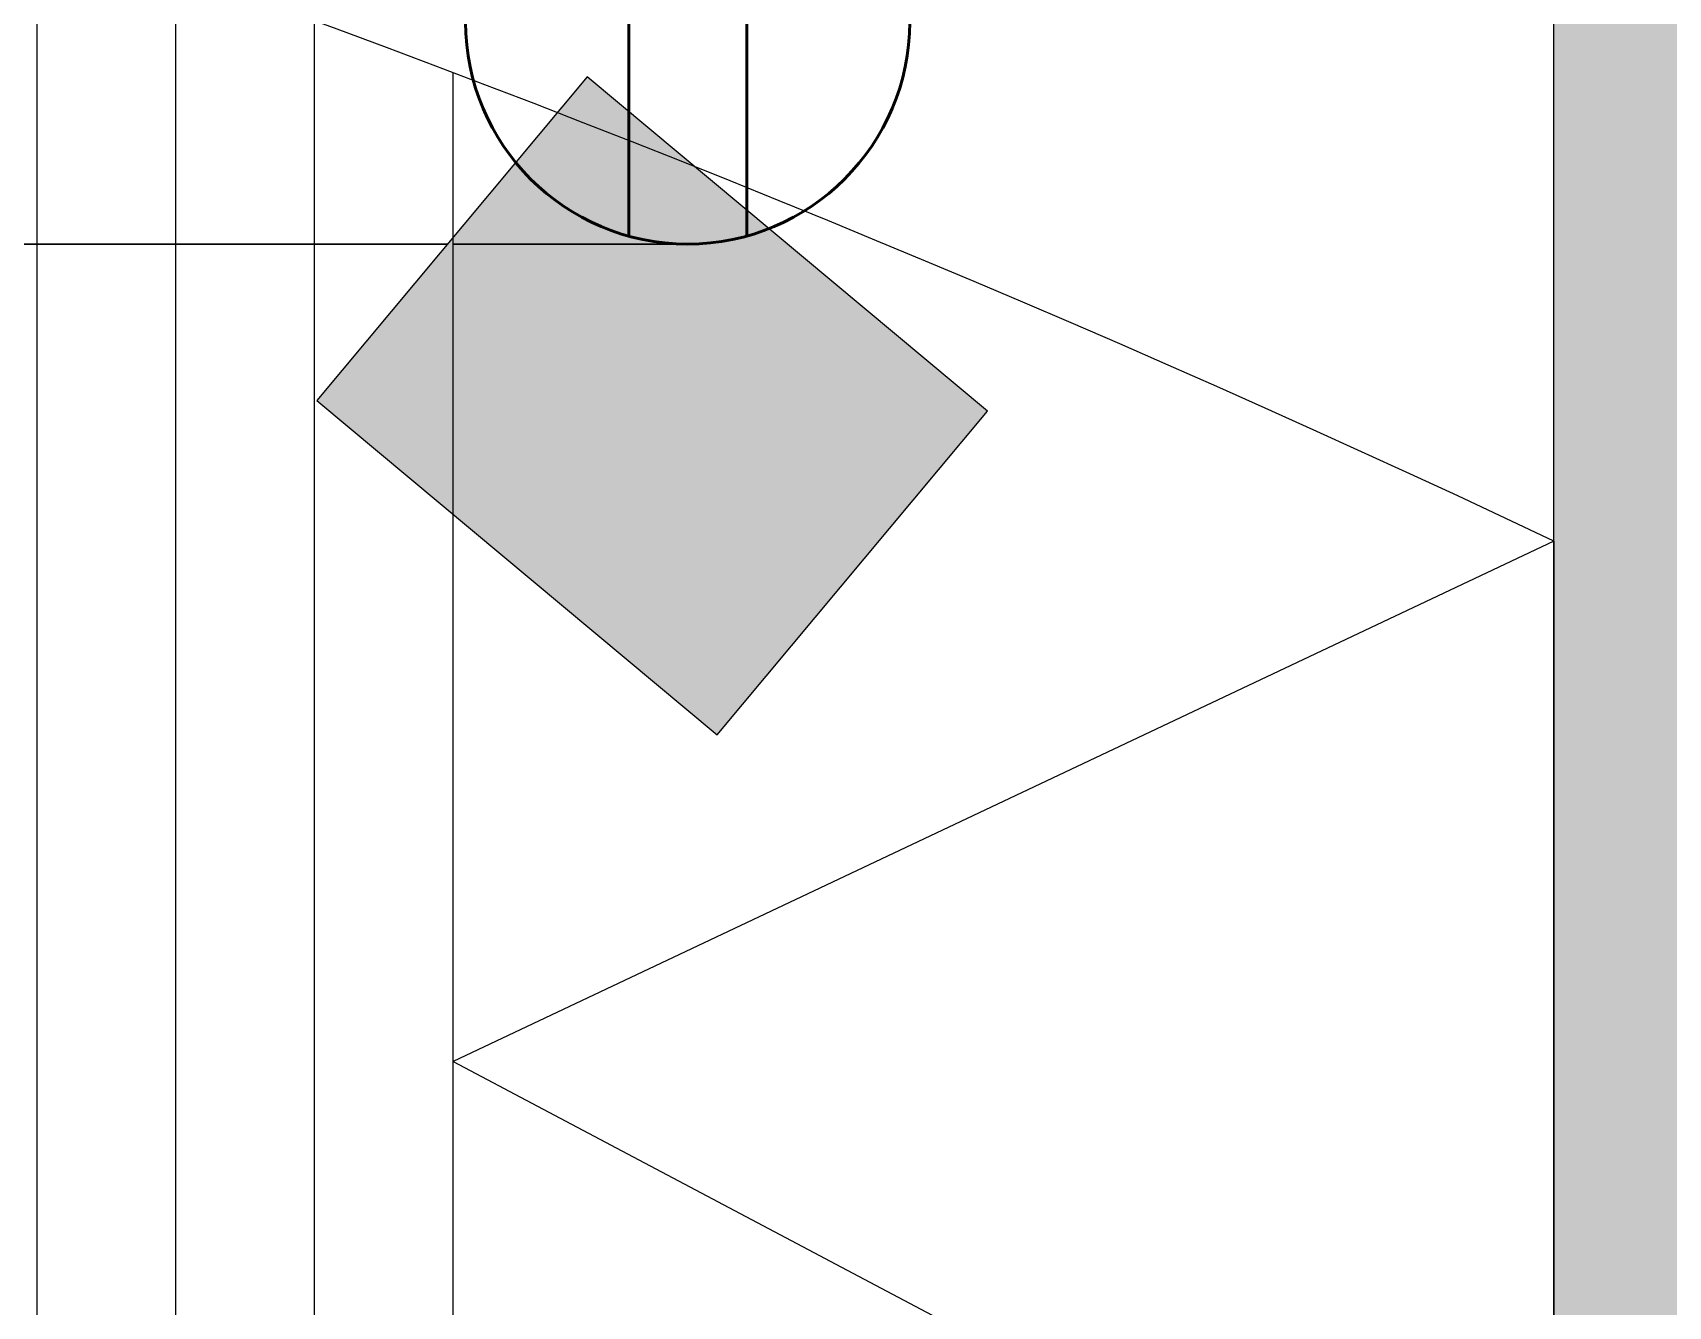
# Model space of a CAD drawing. Header units: millimetres. Extents: x 182 to 575, y -105 to 95.
# Drawn here: x 329.496 to 330.97, y -51.707 to -50.56 of the extents above; entities that cross this region are included whole.
import ezdxf

# ---------------------------------------------------------------- set-up
doc = ezdxf.new("R2010")
doc.units = ezdxf.units.MM
doc.header["$MEASUREMENT"] = 0
doc.linetypes.add('HIDDEN2', pattern=[0.1875, 0.125, -0.0625])
for name, color, linetype in [('ar condicionado', 160, 'Continuous'), ('construir', 10, 'Continuous'), ('EL-EQP-TOM', 10, 'Continuous'), ('ESTR', 3, 'Continuous'), ('FORRO', 253, 'Continuous'), ('PISO', 252, 'Continuous'), ('som', 30, 'Continuous')]:
    doc.layers.add(name, color=color, linetype=linetype)
doc.layers.add('eletroduto eletrica', color=152, linetype='EL', lineweight=30)
doc.layers.add('Tomadas elétricas', color=2, linetype='Continuous', lineweight=50)
doc.styles.get("Standard").update_dxf_attribs({"font": 'romans.shx'})
doc.linetypes.add('EL', pattern='A,0.5,-0.2,["EL",Standard,S=0.1,R=0,X=-0.08,Y=-0.05],-0.175', length=0.875)

# ---------------------------------------------------------------- blocks, each defined once
blk = doc.blocks.new('PA')
at = {"layer": 'som'}
h = blk.add_hatch(color=256, dxfattribs=at)
h.dxf.hatch_style = 1
h.paths.add_polyline_path([(0.235, 0.38), (-0.235, 0.38), (-0.235, 0), (0.235, 0)])
blk.add_lwpolyline([(-0.235, 0), (0.235, 0), (0.235, 0.38), (-0.235, 0.38)], close=True, dxfattribs=at)
blk = doc.blocks.new('EL-EQP-TOM-220-ALTA')
at = {"layer": 'Tomadas elétricas', "color": 150}
for p, q in [((-8.999, 3.291), (-8.999, -3.291)), ((-7.524, -3.291), (-7.524, 3.291)), ((-7.524, 1.102), (3.981, 1.102)), ((-7.524, -1.095), (3.983, -1.095))]:
    blk.add_line(p, q, dxfattribs=at)
at = {"layer": 'Tomadas elétricas', "color": 150, "ltscale": 0.3}
blk.add_circle((0, 0), 4.131, dxfattribs=at)

msp = doc.modelspace()

# ---------------------------------------------------------------- hatches: boundary and pattern name
at = {"layer": 'FORRO', "transparency": 33554602}
h = msp.add_hatch(color=256, dxfattribs=at)
h.dxf.hatch_style = 1
h.paths.add_polyline_path([(315.0651, -44.0918), (318.3666, -44.0918), (318.3666, -52.1584), (317.2461, -52.1584), (317.2753, -52.2034), (337.1666, -52.2034), (337.4408, -51.9291), (337.4408, -47.6484), (339.3689, -47.6163), (339.3689, -43.7234), (337.9375, -43.7234), (337.5408, -44.1201), (337.0812, -43.6463), (337.4708, -43.2567), (337.4708, -41.4784), (312.6108, -41.5684), (312.6358, -43.2817), (313.0004, -43.6463), (312.5479, -44.113), (312.1416, -43.7209), (310.6855, -43.7234), (310.6855, -47.6434), (312.6358, -47.6434), (312.6408, -51.9291), (312.9151, -52.2034), (317.2753, -52.2034), (317.2461, -52.1584), (315.0651, -52.1584)])
h.paths.add_polyline_path([(319.2151, -44.0918), (324.6166, -44.0918), (324.6166, -52.1584), (319.2151, -52.1584)], flags=16)
h.paths.add_polyline_path([(325.4651, -44.0918), (330.8666, -44.0918), (330.8666, -52.1584), (325.4651, -52.1584)], flags=16)
h.paths.add_polyline_path([(331.7151, -44.0918), (335.0166, -44.0918), (335.0166, -52.1584), (331.7151, -52.1584)], flags=16)
at = {"layer": 'PISO'}
h = msp.add_hatch(dxfattribs=at)
h.set_pattern_fill('ANSI31', color=256, angle=45)
h.set_pattern_definition([(90, (0, -49.7), (-0.125, 0), [])])
edge = h.paths.add_edge_path()
edge.add_arc((325.0408, -63.334), 13.6245, 69.21793, 110.78206)
edge.add_line((320.2066, -50.596), (320.2066, -52.139))
edge.add_line((320.2066, -52.139), (329.875, -52.1351))
edge.add_line((329.875, -52.1351), (329.875, -50.596))

# ---------------------------------------------------------------- linework, layer by layer
at = {"layer": 'construir'}
for p, q in [((329.875, -52.1991), (329.875, -50.596)), ((330.8666, -51.0178), (329.875, -51.4867)), ((329.875, -51.4867), (330.8666, -52.0119))]:
    msp.add_line(p, q, dxfattribs=at)
msp.add_lwpolyline([(330.8666, -51.0178), (330.8666, -52.1987), (330.8666, -51.0178, 0.224579), (319.2151, -51.0178), (319.2151, -52.2034)], format="xyb", dxfattribs=at)
at = {"layer": 'eletroduto eletrica'}
for p, q in [((329.8699, -50.7502), (312.245, -50.7502)), ((330.0862, -50.7502), (329.875, -50.7502))]:
    msp.add_line(p, q, dxfattribs=at)
at = {"layer": 'ESTR', "color": 1, "linetype": 'HIDDEN2'}
msp.add_line((330.8666, -52.2534), (330.8666, -43.6534), dxfattribs=at)
at = {"layer": 'FORRO'}
msp.add_lwpolyline([(330.8666, -44.0918), (325.4651, -44.0918), (325.4651, -52.1584), (330.8666, -52.1584)], close=True, dxfattribs=at)
at = {"layer": 'PISO'}
for p, q in [((329.875, -52.1991), (329.875, -50.596)), ((330.8666, -51.0178), (329.875, -51.4867)), ((329.875, -51.4867), (330.8666, -52.0119))]:
    msp.add_line(p, q, dxfattribs=at)
msp.add_lwpolyline([(330.8666, -51.0178), (330.8666, -52.1987), (330.8666, -51.0178, 0.224579), (319.2151, -51.0178), (319.2151, -52.2034)], format="xyb", dxfattribs=at)

# ---------------------------------------------------------------- block references
at = {"layer": 'ar condicionado', "rotation": 320.1375399537338}
msp.add_blockref('PA', (329.9325, -51.0418), dxfattribs=at)
at = {"layer": 'EL-EQP-TOM', "lineweight": 9, "xscale": 0.04841882281737001, "yscale": 0.04841882281737001, "zscale": 0.04841882281737001, "rotation": 270}
msp.add_blockref('EL-EQP-TOM-220-ALTA', (330.0862, -50.5502), dxfattribs=at)

doc.saveas('drawing.dxf')
